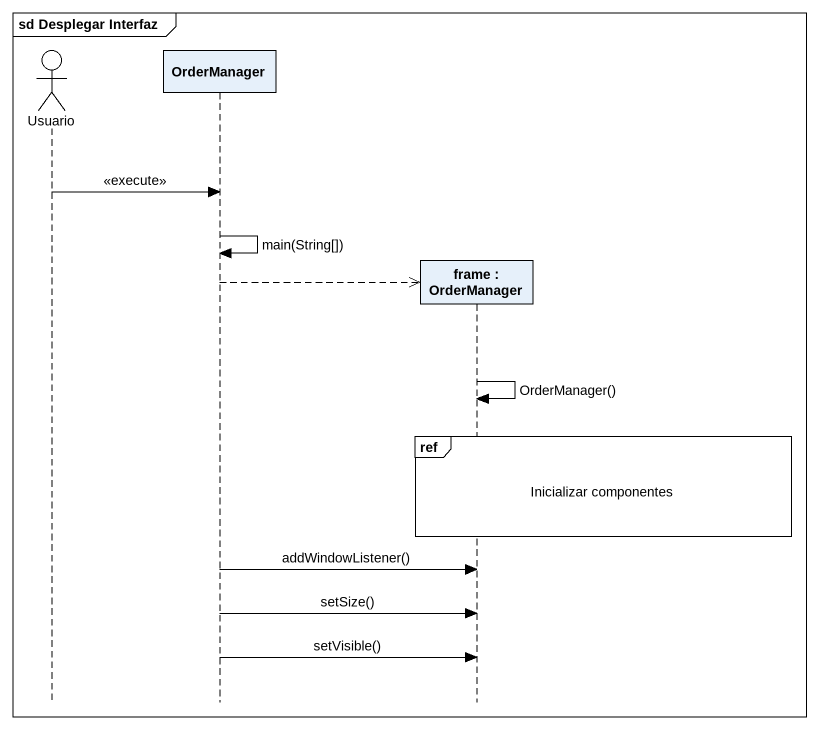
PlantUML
@startuml
mainframe sd Desplegar Interfaz
hide footbox
actor Usuario
participant OrderManager
participant "frame : OrderManager" as frame_

Usuario -> OrderManager : <<execute>>
OrderManager -> OrderManager : main(String[])
OrderManager -->> frame_ **
frame_ -> frame_ : OrderManager()
ref over frame_ : Inicializar componentes
OrderManager -> frame_ : addWindowListener()
OrderManager -> frame_ : setSize()
OrderManager -> frame_ : setVisible()
@enduml
